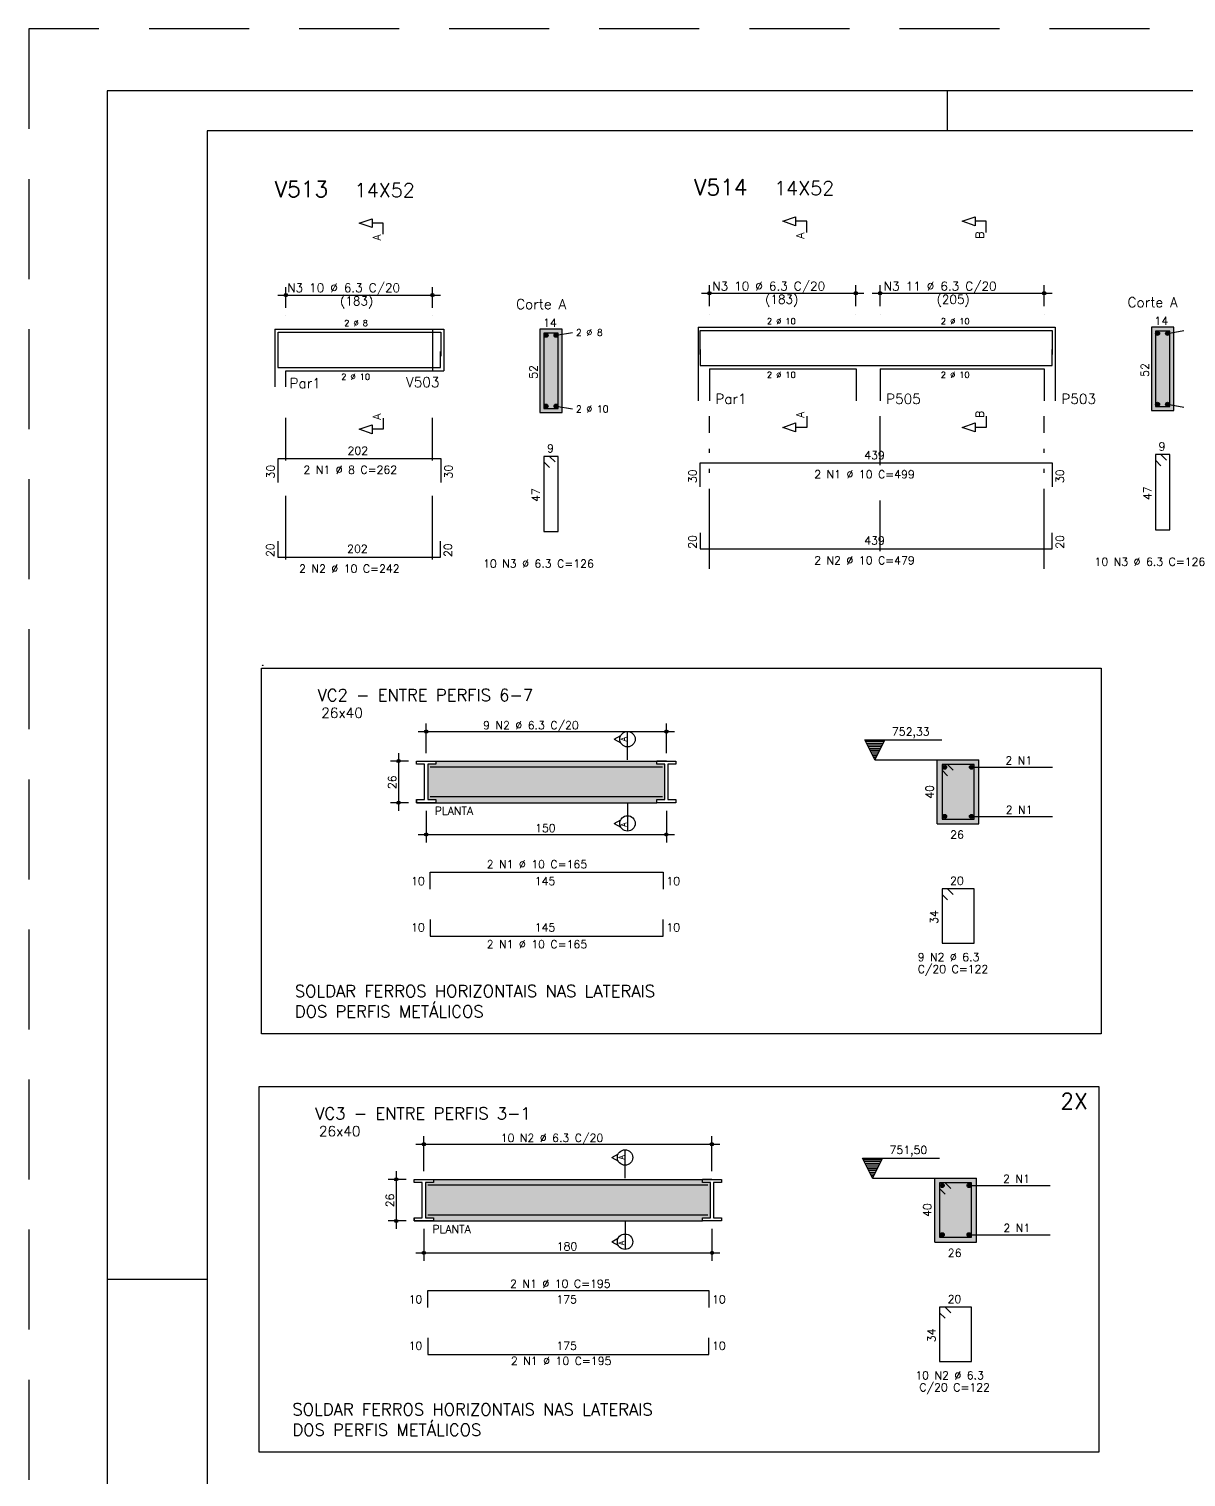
# Model space of a CAD drawing. Extents: x -1.9 to 86, y -1.2 to 61.3.
# Drawn here: x -1.95 to 26.96, y 25.12 to 61.31 of the extents above; entities that cross this region are included whole.
import ezdxf

# ---------------------------------------------------------------- set-up
doc = ezdxf.new("R2010")
doc.units = 0
doc.header["$MEASUREMENT"] = 0
doc.linetypes.add('ESTILO_TQS_0004', pattern=[3.3, 2, -0.4, 0.05, -0.4, 0.05, -0.4])
doc.linetypes.add('HIDDEN', pattern=[0.375, 0.25, -0.125])
doc.layers.get('0').update_dxf_attribs({"linetype": 'CONTINUOUS'})
doc.layers.get('Defpoints').update_dxf_attribs({"linetype": 'CONTINUOUS'})
for name, color, linetype in [('ARQ_FOLHA', 7, 'CONTINUOUS'), ('PENA_01', 1, 'CONTINUOUS'), ('PENA_02', 2, 'CONTINUOUS'), ('PENA_03', 3, 'CONTINUOUS'), ('PENA_04', 4, 'CONTINUOUS'), ('PENA_05', 5, 'CONTINUOUS'), ('PENA_06', 6, 'CONTINUOUS'), ('PENA_10', 253, 'CONTINUOUS')]:
    doc.layers.add(name, color=color, linetype=linetype)
doc.styles.get("Standard").update_dxf_attribs({"font": 'ROMANS.SHX'})

# ---------------------------------------------------------------- blocks, each defined once
blk = doc.blocks.new('FOLHA A1 - 841 X 594')
at = {"layer": 'ARQ_FOLHA', "color": 1}
for p, q in [((-631, 584), (-631, 594)), ((-816, 297), (-841, 297))]:
    blk.add_line(p, q, dxfattribs=at)
for points in [[(-841, 0), (0, 0), (0, 594), (-841, 594)], [(-816, 10), (-10, 10), (-10, 584), (-816, 584)]]:
    blk.add_lwpolyline(points, close=True, dxfattribs=at)
at = {"layer": 'Defpoints', "color": 8, "linetype": 'HIDDEN', "ltscale": 100}
blk.add_lwpolyline([(-860.5, 609.5), (-860.5, -15.5), (19.5, -15.5), (19.5, 609.5)], close=True, dxfattribs=at)
blk = doc.blocks.new('*U23')
blk.add_blockref('FOLHA A1 - 841 X 594', (0, 0))

msp = doc.modelspace()

# ---------------------------------------------------------------- linework, layer by layer
at = {"layer": 'PENA_01', "linetype": 'Continuous'}
for p, q in [((4.27, 54.656), (8.33, 54.656)), ((4.47, 54.336), (4.47, 54.856)), ((8.13, 54.336), (8.13, 54.856)), ((14.851, 54.703), (18.911, 54.703)), ((15.051, 54.383), (15.051, 54.903)), ((18.711, 54.383), (18.711, 54.903)), ((19.117, 54.703), (23.617, 54.703)), ((19.317, 54.383), (19.317, 54.903)), ((23.417, 54.383), (23.417, 54.903)), ((8.136, 53.806), (8.136, 52.766)), ((8.136, 53.806), (8.416, 53.806)), ((11.221, 53.651), (11.631, 53.721)), ((26.5, 53.698), (26.91, 53.768)), ((8.136, 52.766), (8.416, 52.766)), ((11.221, 51.881), (11.631, 51.811)), ((26.5, 51.928), (26.91, 51.858)), ((7.977, 43.213), (7.977, 43.948)), ((13.977, 43.213), (13.977, 43.948)), ((7.777, 43.748), (14.177, 43.748)), ((7.286, 43.213), (7.286, 41.773)), ((7.537, 43.013), (7.086, 43.013)), ((7.537, 41.973), (7.086, 41.973)), ((7.977, 41.773), (7.977, 40.978)), ((13.977, 41.773), (13.977, 40.978)), ((7.777, 41.178), (14.177, 41.178)), ((7.717, 33.437), (15.317, 33.437)), ((7.917, 32.762), (7.917, 33.637)), ((15.117, 32.762), (15.117, 33.637)), ((7.227, 32.762), (7.227, 31.322)), ((7.477, 32.562), (7.027, 32.562)), ((7.477, 31.522), (7.027, 31.522)), ((7.917, 31.322), (7.917, 30.526)), ((15.117, 31.322), (15.117, 30.526)), ((7.717, 30.726), (15.317, 30.726))]:
    msp.add_line(p, q, dxfattribs=at)
at = {"layer": 'PENA_01', "linetype": 'ESTILO_TQS_0004'}
for p, q in [((4.47, 50.523), (4.47, 51.586)), ((8.136, 50.523), (8.136, 51.586)), ((15.051, 47.813), (15.051, 51.633)), ((19.317, 50.41), (19.317, 51.633)), ((23.415, 47.813), (23.415, 51.633)), ((4.47, 48.053), (4.47, 49.639)), ((8.136, 48.053), (8.136, 49.639)), ((19.317, 48.26), (19.317, 49.526))]:
    msp.add_line(p, q, dxfattribs=at)
at = {"layer": 'PENA_02', "linetype": 'Continuous'}
for p, q in [((20.745, 41.445), (21.785, 41.445)), ((20.685, 30.993), (21.725, 30.993))]:
    msp.add_line(p, q, dxfattribs=at)
for centre, radius in [((4.47, 54.656), 0.0416), ((4.47, 54.656), 0.0208), ((8.13, 54.656), 0.0416), ((8.13, 54.656), 0.0208), ((15.051, 54.703), 0.0416), ((15.051, 54.703), 0.0208), ((18.711, 54.703), 0.0416), ((18.711, 54.703), 0.0208), ((19.317, 54.703), 0.0416), ((19.317, 54.703), 0.0208), ((23.417, 54.703), 0.0416), ((23.417, 54.703), 0.0208), ((7.977, 43.748), 0.0416), ((13.977, 43.748), 0.0416), ((7.977, 43.748), 0.0208), ((13.977, 43.748), 0.0208), ((7.286, 43.013), 0.04), ((7.286, 43.013), 0.02), ((7.286, 41.973), 0.04), ((7.286, 41.973), 0.02), ((7.977, 41.178), 0.04), ((7.977, 41.178), 0.02), ((13.977, 41.178), 0.04), ((13.977, 41.178), 0.02), ((7.917, 33.437), 0.0416), ((7.917, 33.437), 0.0208), ((15.117, 33.437), 0.0416), ((15.117, 33.437), 0.0208), ((7.227, 32.562), 0.04), ((7.227, 32.562), 0.02), ((7.227, 31.522), 0.04), ((7.227, 31.522), 0.02), ((7.917, 30.726), 0.04), ((15.117, 30.726), 0.04), ((7.917, 30.726), 0.02), ((15.117, 30.726), 0.02)]:
    msp.add_circle(centre, radius, dxfattribs=at)
at = {"layer": 'PENA_03', "linetype": 'Continuous'}
for p, q in [((4.47, 54.136), (4.47, 54.136)), ((8.13, 54.136), (8.13, 54.136)), ((15.051, 54.183), (15.051, 54.183)), ((18.711, 54.183), (18.711, 54.183)), ((19.317, 54.183), (19.317, 54.183)), ((23.417, 54.183), (23.417, 54.183)), ((4.19, 53.806), (4.19, 52.366)), ((4.19, 53.806), (4.19, 52.766)), ((4.19, 53.806), (4.19, 52.766)), ((4.19, 53.806), (4.47, 53.806)), ((4.47, 53.806), (8.136, 53.806)), ((8.136, 53.806), (8.136, 52.766)), ((8.136, 53.806), (8.136, 52.766)), ((8.136, 53.806), (8.416, 53.806)), ((8.416, 53.806), (8.416, 52.766)), ((8.416, 53.806), (8.416, 52.766)), ((11.376, 53.806), (10.816, 53.806)), ((10.816, 53.806), (10.816, 51.726)), ((11.376, 51.726), (11.376, 53.806)), ((14.771, 53.853), (14.771, 52.813)), ((14.771, 53.853), (15.051, 53.853)), ((15.051, 53.853), (18.717, 53.853)), ((18.717, 53.853), (19.317, 53.853)), ((19.317, 53.853), (23.415, 53.853)), ((23.415, 53.853), (23.695, 53.853)), ((23.695, 53.853), (23.695, 52.813)), ((26.655, 53.853), (26.095, 53.853)), ((26.095, 53.853), (26.095, 51.773)), ((26.655, 51.773), (26.655, 53.853)), ((4.47, 52.766), (8.136, 52.766)), ((4.47, 52.366), (4.47, 52.766)), ((8.136, 52.766), (8.416, 52.766)), ((14.771, 52.813), (14.771, 52.013)), ((15.051, 52.813), (18.717, 52.813)), ((15.051, 52.813), (15.051, 52.013)), ((18.717, 52.813), (18.717, 52.013)), ((19.317, 52.813), (23.415, 52.813)), ((19.317, 52.813), (19.317, 52.013)), ((23.415, 52.813), (23.415, 52.013)), ((23.695, 52.813), (23.695, 52.013)), ((26.095, 51.773), (26.655, 51.773)), ((10.816, 51.726), (11.376, 51.726)), ((18.937, 43.545), (20.857, 43.545)), ((19.187, 43.045), (18.937, 43.545)), ((19.415, 43.5), (18.96, 43.5)), ((19.393, 43.455), (18.982, 43.455)), ((19.187, 43.045), (19.437, 43.545)), ((19.371, 43.411), (19.004, 43.411)), ((19.348, 43.366), (19.027, 43.366)), ((19.326, 43.322), (19.049, 43.322)), ((19.304, 43.277), (19.071, 43.277)), ((19.281, 43.232), (19.094, 43.232)), ((19.259, 43.188), (19.116, 43.188)), ((19.237, 43.143), (19.138, 43.143)), ((19.215, 43.099), (19.16, 43.099)), ((7.737, 43.013), (13.737, 43.013)), ((7.737, 43.013), (7.737, 43.013)), ((7.977, 43.013), (7.977, 43.013)), ((13.977, 43.013), (13.737, 43.013)), ((13.977, 43.013), (13.977, 43.013)), ((19.187, 43.045), (21.785, 43.045)), ((20.745, 41.445), (20.745, 43.045)), ((21.576, 42.86), (23.627, 42.86)), ((21.785, 41.445), (21.785, 43.045)), ((7.737, 42.053), (7.737, 41.973)), ((7.737, 41.973), (13.737, 41.973)), ((7.737, 41.973), (7.737, 41.973)), ((7.977, 41.973), (7.977, 41.973)), ((8.217, 42.053), (8.217, 41.973)), ((14.217, 41.973), (13.737, 41.973)), ((13.977, 41.973), (13.977, 41.973)), ((14.217, 42.053), (14.217, 41.973)), ((21.576, 41.63), (23.627, 41.63)), ((18.878, 33.093), (20.798, 33.093)), ((19.128, 32.593), (18.878, 33.093)), ((19.356, 33.048), (18.9, 33.048)), ((19.334, 33.004), (18.923, 33.004)), ((19.311, 32.959), (18.945, 32.959)), ((19.128, 32.593), (19.378, 33.093)), ((19.289, 32.915), (18.967, 32.915)), ((19.267, 32.87), (18.99, 32.87)), ((19.244, 32.825), (19.012, 32.825)), ((19.222, 32.781), (19.034, 32.781)), ((19.2, 32.736), (19.056, 32.736)), ((19.177, 32.692), (19.079, 32.692)), ((19.155, 32.647), (19.101, 32.647)), ((19.128, 32.593), (21.725, 32.593)), ((20.685, 30.993), (20.685, 32.593)), ((21.725, 30.993), (21.725, 32.593)), ((7.677, 32.562), (14.877, 32.562)), ((7.677, 32.562), (7.677, 32.562)), ((7.917, 32.562), (7.917, 32.562)), ((15.117, 32.562), (14.877, 32.562)), ((15.117, 32.562), (15.117, 32.562)), ((21.517, 32.408), (23.567, 32.408)), ((7.677, 31.602), (7.677, 31.522)), ((7.677, 31.522), (14.877, 31.522)), ((7.677, 31.522), (7.677, 31.522)), ((7.917, 31.522), (7.917, 31.522)), ((8.157, 31.602), (8.157, 31.522)), ((15.357, 31.522), (14.877, 31.522)), ((15.117, 31.522), (15.117, 31.522)), ((15.357, 31.602), (15.357, 31.522)), ((21.517, 31.178), (23.567, 31.178))]:
    msp.add_line(p, q, dxfattribs=at)
for points in [[(6.903, 56.176), (6.903, 56.453), (6.626, 56.453), (6.626, 56.342), (6.303, 56.453), (6.626, 56.564), (6.626, 56.453)], [(17.484, 56.223), (17.484, 56.5), (17.207, 56.5), (17.207, 56.389), (16.884, 56.5), (17.207, 56.611), (17.207, 56.5)], [(21.966, 56.223), (21.966, 56.5), (21.689, 56.5), (21.689, 56.389), (21.366, 56.5), (21.689, 56.611), (21.689, 56.5)], [(6.903, 51.581), (6.903, 51.304), (6.626, 51.304), (6.626, 51.193), (6.303, 51.304), (6.626, 51.415), (6.626, 51.304)], [(17.484, 51.628), (17.484, 51.351), (17.207, 51.351), (17.207, 51.24), (16.884, 51.351), (17.207, 51.462), (17.207, 51.351)], [(21.966, 51.628), (21.966, 51.351), (21.689, 51.351), (21.689, 51.24), (21.366, 51.351), (21.689, 51.462), (21.689, 51.351)], [(3.861, 45.332), (24.843, 45.332), (24.843, 36.2), (3.861, 36.2), (3.861, 45.332)], [(19.437, 43.545), (19.187, 43.045), (18.937, 43.545), (19.437, 43.545)], [(7.737, 43.013), (8.217, 43.013), (8.217, 42.933), (8.017, 42.933), (8.017, 42.053), (8.217, 42.053), (8.217, 41.973), (7.737, 41.973), (7.737, 42.053), (7.937, 42.053), (7.937, 42.933), (7.737, 42.933), (7.737, 43.013)], [(13.737, 43.013), (14.217, 43.013), (14.217, 42.933), (14.017, 42.933), (14.017, 42.053), (14.217, 42.053), (14.217, 41.973), (13.737, 41.973), (13.737, 42.053), (13.937, 42.053), (13.937, 42.933), (13.737, 42.933), (13.737, 43.013)], [(3.802, 34.88), (24.783, 34.88), (24.783, 25.748), (3.802, 25.748), (3.802, 34.88)], [(19.378, 33.093), (19.128, 32.593), (18.878, 33.093), (19.378, 33.093)], [(7.677, 32.562), (8.157, 32.562), (8.157, 32.482), (7.957, 32.482), (7.957, 31.602), (8.157, 31.602), (8.157, 31.522), (7.677, 31.522), (7.677, 31.602), (7.877, 31.602), (7.877, 32.482), (7.677, 32.482), (7.677, 32.562)], [(14.877, 32.562), (15.357, 32.562), (15.357, 32.482), (15.157, 32.482), (15.157, 31.602), (15.357, 31.602), (15.357, 31.522), (14.877, 31.522), (14.877, 31.602), (15.077, 31.602), (15.077, 32.482), (14.877, 32.482), (14.877, 32.562)]]:
    msp.add_lwpolyline(points, dxfattribs=at)
for centre in [(10.971, 53.651), (11.221, 53.651), (26.25, 53.698), (26.5, 53.698), (10.971, 51.881), (11.221, 51.881), (26.25, 51.928), (26.5, 51.928), (20.93, 42.86), (21.6, 42.86), (20.93, 41.63), (21.6, 41.63), (20.87, 32.408), (21.54, 32.408), (20.87, 31.178), (21.54, 31.178)]:
    msp.add_circle(centre, 0.05, dxfattribs=at)
for points in [[(11.021, 53.651), (10.946, 53.694), (10.924, 53.668)], [(11.021, 53.651), (10.924, 53.668), (10.924, 53.634)], [(11.021, 53.651), (10.924, 53.634), (10.946, 53.608)], [(11.021, 53.651), (10.98, 53.7), (10.946, 53.694)], [(11.021, 53.651), (10.946, 53.608), (10.98, 53.602)], [(11.021, 53.651), (11.009, 53.683), (10.98, 53.7)], [(11.021, 53.651), (10.98, 53.602), (11.009, 53.619)], [(11.021, 53.651), (11.009, 53.619), (11.021, 53.651)], [(11.271, 53.651), (11.196, 53.694), (11.174, 53.668)], [(11.271, 53.651), (11.174, 53.668), (11.174, 53.634)], [(11.271, 53.651), (11.174, 53.634), (11.196, 53.608)], [(11.271, 53.651), (11.23, 53.7), (11.196, 53.694)], [(11.271, 53.651), (11.196, 53.608), (11.23, 53.602)], [(11.271, 53.651), (11.259, 53.683), (11.23, 53.7)], [(11.271, 53.651), (11.23, 53.602), (11.259, 53.619)], [(11.271, 53.651), (11.259, 53.619), (11.271, 53.651)], [(26.3, 53.698), (26.225, 53.741), (26.203, 53.715)], [(26.3, 53.698), (26.203, 53.715), (26.203, 53.681)], [(26.3, 53.698), (26.203, 53.681), (26.225, 53.655)], [(26.3, 53.698), (26.258, 53.747), (26.225, 53.741)], [(26.3, 53.698), (26.225, 53.655), (26.258, 53.649)], [(26.3, 53.698), (26.288, 53.73), (26.258, 53.747)], [(26.3, 53.698), (26.258, 53.649), (26.288, 53.666)], [(26.3, 53.698), (26.288, 53.666), (26.3, 53.698)], [(26.55, 53.698), (26.475, 53.741), (26.453, 53.715)], [(26.55, 53.698), (26.453, 53.715), (26.453, 53.681)], [(26.55, 53.698), (26.453, 53.681), (26.475, 53.655)], [(26.55, 53.698), (26.508, 53.747), (26.475, 53.741)], [(26.55, 53.698), (26.475, 53.655), (26.508, 53.649)], [(26.55, 53.698), (26.538, 53.73), (26.508, 53.747)], [(26.55, 53.698), (26.508, 53.649), (26.538, 53.666)], [(26.55, 53.698), (26.538, 53.666), (26.55, 53.698)], [(11.021, 51.881), (10.946, 51.924), (10.924, 51.898)], [(11.021, 51.881), (10.924, 51.898), (10.924, 51.864)], [(11.021, 51.881), (10.924, 51.864), (10.946, 51.838)], [(11.021, 51.881), (10.98, 51.93), (10.946, 51.924)], [(11.021, 51.881), (10.946, 51.838), (10.98, 51.832)], [(11.021, 51.881), (11.009, 51.913), (10.98, 51.93)], [(11.021, 51.881), (10.98, 51.832), (11.009, 51.849)], [(11.021, 51.881), (11.009, 51.849), (11.021, 51.881)], [(11.271, 51.881), (11.196, 51.924), (11.174, 51.898)], [(11.271, 51.881), (11.174, 51.898), (11.174, 51.864)], [(11.271, 51.881), (11.174, 51.864), (11.196, 51.838)], [(11.271, 51.881), (11.23, 51.93), (11.196, 51.924)], [(11.271, 51.881), (11.196, 51.838), (11.23, 51.832)], [(11.271, 51.881), (11.259, 51.913), (11.23, 51.93)], [(11.271, 51.881), (11.23, 51.832), (11.259, 51.849)], [(11.271, 51.881), (11.259, 51.849), (11.271, 51.881)], [(26.3, 51.928), (26.225, 51.971), (26.203, 51.945)], [(26.3, 51.928), (26.203, 51.945), (26.203, 51.911)], [(26.3, 51.928), (26.203, 51.911), (26.225, 51.885)], [(26.3, 51.928), (26.258, 51.977), (26.225, 51.971)], [(26.3, 51.928), (26.225, 51.885), (26.258, 51.879)], [(26.3, 51.928), (26.288, 51.96), (26.258, 51.977)], [(26.3, 51.928), (26.258, 51.879), (26.288, 51.896)], [(26.3, 51.928), (26.288, 51.896), (26.3, 51.928)], [(26.55, 51.928), (26.475, 51.971), (26.453, 51.945)], [(26.55, 51.928), (26.453, 51.945), (26.453, 51.911)], [(26.55, 51.928), (26.453, 51.911), (26.475, 51.885)], [(26.55, 51.928), (26.508, 51.977), (26.475, 51.971)], [(26.55, 51.928), (26.475, 51.885), (26.508, 51.879)], [(26.55, 51.928), (26.538, 51.96), (26.508, 51.977)], [(26.55, 51.928), (26.508, 51.879), (26.538, 51.896)], [(26.55, 51.928), (26.538, 51.896), (26.55, 51.928)], [(20.98, 42.86), (20.905, 42.903), (20.883, 42.877)], [(20.98, 42.86), (20.883, 42.877), (20.883, 42.842)], [(20.98, 42.86), (20.883, 42.842), (20.905, 42.816)], [(20.98, 42.86), (20.938, 42.909), (20.905, 42.903)], [(20.98, 42.86), (20.905, 42.816), (20.938, 42.81)], [(20.98, 42.86), (20.968, 42.892), (20.938, 42.909)], [(20.98, 42.86), (20.938, 42.81), (20.968, 42.827)], [(20.98, 42.86), (20.968, 42.827), (20.98, 42.86)], [(21.65, 42.86), (21.575, 42.903), (21.553, 42.877)], [(21.65, 42.86), (21.553, 42.877), (21.553, 42.842)], [(21.65, 42.86), (21.553, 42.842), (21.575, 42.816)], [(21.65, 42.86), (21.608, 42.909), (21.575, 42.903)], [(21.65, 42.86), (21.575, 42.816), (21.608, 42.81)], [(21.65, 42.86), (21.638, 42.892), (21.608, 42.909)], [(21.65, 42.86), (21.608, 42.81), (21.638, 42.827)], [(21.65, 42.86), (21.638, 42.827), (21.65, 42.86)], [(20.98, 41.63), (20.905, 41.673), (20.883, 41.647)], [(20.98, 41.63), (20.883, 41.647), (20.883, 41.612)], [(20.98, 41.63), (20.883, 41.612), (20.905, 41.586)], [(20.98, 41.63), (20.938, 41.679), (20.905, 41.673)], [(20.98, 41.63), (20.905, 41.586), (20.938, 41.58)], [(20.98, 41.63), (20.968, 41.662), (20.938, 41.679)], [(20.98, 41.63), (20.938, 41.58), (20.968, 41.597)], [(20.98, 41.63), (20.968, 41.597), (20.98, 41.63)], [(21.65, 41.63), (21.575, 41.673), (21.553, 41.647)], [(21.65, 41.63), (21.553, 41.647), (21.553, 41.612)], [(21.65, 41.63), (21.553, 41.612), (21.575, 41.586)], [(21.65, 41.63), (21.608, 41.679), (21.575, 41.673)], [(21.65, 41.63), (21.575, 41.586), (21.608, 41.58)], [(21.65, 41.63), (21.638, 41.662), (21.608, 41.679)], [(21.65, 41.63), (21.608, 41.58), (21.638, 41.597)], [(21.65, 41.63), (21.638, 41.597), (21.65, 41.63)], [(20.92, 32.408), (20.845, 32.451), (20.823, 32.425)], [(20.92, 32.408), (20.823, 32.425), (20.823, 32.391)], [(20.92, 32.408), (20.823, 32.391), (20.845, 32.365)], [(20.92, 32.408), (20.879, 32.457), (20.845, 32.451)], [(20.92, 32.408), (20.845, 32.365), (20.879, 32.359)], [(20.92, 32.408), (20.909, 32.44), (20.879, 32.457)], [(20.92, 32.408), (20.879, 32.359), (20.909, 32.376)], [(20.92, 32.408), (20.909, 32.376), (20.92, 32.408)], [(21.59, 32.408), (21.515, 32.451), (21.493, 32.425)], [(21.59, 32.408), (21.493, 32.425), (21.493, 32.391)], [(21.59, 32.408), (21.493, 32.391), (21.515, 32.365)], [(21.59, 32.408), (21.549, 32.457), (21.515, 32.451)], [(21.59, 32.408), (21.515, 32.365), (21.549, 32.359)], [(21.59, 32.408), (21.579, 32.44), (21.549, 32.457)], [(21.59, 32.408), (21.549, 32.359), (21.579, 32.376)], [(21.59, 32.408), (21.579, 32.376), (21.59, 32.408)], [(20.92, 31.178), (20.845, 31.221), (20.823, 31.195)], [(20.92, 31.178), (20.823, 31.195), (20.823, 31.161)], [(20.92, 31.178), (20.823, 31.161), (20.845, 31.135)], [(20.92, 31.178), (20.879, 31.227), (20.845, 31.221)], [(20.92, 31.178), (20.845, 31.135), (20.879, 31.129)], [(20.92, 31.178), (20.909, 31.21), (20.879, 31.227)], [(20.92, 31.178), (20.879, 31.129), (20.909, 31.146)], [(20.92, 31.178), (20.909, 31.146), (20.92, 31.178)], [(21.59, 31.178), (21.515, 31.221), (21.493, 31.195)], [(21.59, 31.178), (21.493, 31.195), (21.493, 31.161)], [(21.59, 31.178), (21.493, 31.161), (21.515, 31.135)], [(21.59, 31.178), (21.549, 31.227), (21.515, 31.221)], [(21.59, 31.178), (21.515, 31.135), (21.549, 31.129)], [(21.59, 31.178), (21.579, 31.21), (21.549, 31.227)], [(21.59, 31.178), (21.549, 31.129), (21.579, 31.146)], [(21.59, 31.178), (21.579, 31.146), (21.59, 31.178)]]:
    msp.add_solid(points, dxfattribs=at)
at = {"layer": 'PENA_04', "linetype": 'Continuous'}
for p, q in [((4.28, 53.126), (4.28, 53.726)), ((4.28, 53.726), (8.34, 53.726)), ((8.34, 53.726), (8.34, 53.126)), ((14.821, 53.173), (14.821, 53.773)), ((14.821, 53.773), (23.621, 53.773)), ((23.621, 53.773), (23.621, 53.173)), ((4.27, 53.246), (4.27, 52.846)), ((8.33, 52.846), (8.33, 53.246)), ((14.821, 53.293), (14.821, 52.893)), ((23.621, 52.893), (23.621, 53.293)), ((4.27, 52.846), (8.33, 52.846)), ((14.821, 52.893), (23.621, 52.893)), ((21.005, 42.925), (20.865, 42.925)), ((20.865, 42.925), (20.865, 41.565)), ((21.665, 42.925), (20.865, 42.925)), ((20.865, 42.925), (20.865, 42.785)), ((20.865, 42.785), (21.005, 42.645)), ((21.145, 42.785), (21.005, 42.925)), ((21.665, 41.565), (21.665, 42.925)), ((20.865, 41.565), (21.665, 41.565)), ((20.945, 32.473), (20.805, 32.473)), ((20.805, 32.473), (20.805, 31.113)), ((21.605, 32.473), (20.805, 32.473)), ((20.805, 32.473), (20.805, 32.333)), ((20.805, 32.333), (20.945, 32.193)), ((21.085, 32.333), (20.945, 32.473)), ((21.605, 31.113), (21.605, 32.473)), ((20.805, 31.113), (21.605, 31.113))]:
    msp.add_line(p, q, dxfattribs=at)
for points in [[(10.916, 53.706), (10.916, 51.826), (11.276, 51.826), (11.276, 53.706), (10.916, 53.706)], [(26.195, 53.753), (26.195, 51.873), (26.555, 51.873), (26.555, 53.753), (26.195, 53.753)]]:
    msp.add_lwpolyline(points, dxfattribs=at)
at = {"layer": 'PENA_05', "linetype": 'Continuous'}
for p, q in [((26.335, 50.673), (26.195, 50.673)), ((26.195, 50.673), (26.195, 48.793)), ((26.555, 50.673), (26.195, 50.673)), ((26.195, 50.673), (26.195, 50.533)), ((26.475, 50.533), (26.335, 50.673)), ((26.555, 48.793), (26.555, 50.673)), ((4.28, 49.976), (4.28, 50.576)), ((4.28, 50.576), (8.34, 50.576)), ((8.34, 50.576), (8.34, 49.976)), ((11.056, 50.626), (10.916, 50.626)), ((10.916, 50.626), (10.916, 48.746)), ((11.276, 50.626), (10.916, 50.626)), ((10.916, 50.626), (10.916, 50.486)), ((10.916, 50.486), (11.056, 50.346)), ((11.196, 50.486), (11.056, 50.626)), ((11.276, 48.746), (11.276, 50.626)), ((14.821, 49.863), (14.821, 50.463)), ((14.821, 50.463), (23.621, 50.463)), ((23.621, 50.463), (23.621, 49.863)), ((26.195, 50.533), (26.335, 50.393)), ((4.27, 48.506), (4.27, 48.106)), ((8.33, 48.106), (8.33, 48.506)), ((10.916, 48.746), (11.276, 48.746)), ((14.821, 48.713), (14.821, 48.313)), ((23.621, 48.313), (23.621, 48.713)), ((26.195, 48.793), (26.555, 48.793)), ((14.821, 48.313), (23.621, 48.313)), ((4.27, 48.106), (8.33, 48.106)), ((12.674, 43.56), (12.836, 43.653)), ((12.674, 43.56), (12.836, 43.466)), ((13.005, 43.041), (13.005, 43.752)), ((13.005, 41.973), (13.005, 41.262)), ((12.674, 41.455), (12.836, 41.548)), ((12.674, 41.455), (12.836, 41.361)), ((8.077, 39.815), (8.077, 40.235)), ((8.077, 40.235), (13.897, 40.235)), ((13.897, 40.235), (13.897, 39.815)), ((21.005, 39.822), (20.865, 39.822)), ((20.865, 39.822), (20.865, 38.462)), ((21.665, 39.822), (20.865, 39.822)), ((20.865, 39.822), (20.865, 39.682)), ((21.145, 39.682), (21.005, 39.822)), ((21.665, 38.462), (21.665, 39.822)), ((20.865, 39.682), (21.005, 39.542)), ((8.077, 39.055), (8.077, 38.635)), ((13.897, 38.635), (13.897, 39.055)), ((8.077, 38.635), (13.897, 38.635)), ((20.865, 38.462), (21.665, 38.462)), ((12.945, 32.589), (12.945, 33.301)), ((12.615, 33.108), (12.777, 33.201)), ((12.615, 33.108), (12.777, 33.014)), ((12.945, 31.522), (12.945, 30.81)), ((12.615, 31.003), (12.777, 31.097)), ((12.615, 31.003), (12.777, 30.91)), ((8.017, 29.363), (8.017, 29.783)), ((8.017, 29.783), (15.037, 29.783)), ((15.037, 29.783), (15.037, 29.363)), ((20.945, 29.37), (20.805, 29.37)), ((20.805, 29.37), (20.805, 28.01)), ((21.605, 29.37), (20.805, 29.37)), ((20.805, 29.37), (20.805, 29.23)), ((21.085, 29.23), (20.945, 29.37)), ((21.605, 28.01), (21.605, 29.37)), ((20.805, 29.23), (20.945, 29.09)), ((8.017, 28.603), (8.017, 28.183)), ((15.037, 28.183), (15.037, 28.603)), ((8.017, 28.183), (15.037, 28.183)), ((20.805, 28.01), (21.605, 28.01))]:
    msp.add_line(p, q, dxfattribs=at)
for points in [[(8.077, 42.873), (13.877, 42.873)], [(13.877, 42.118), (8.217, 42.118), (8.077, 42.118)], [(8.017, 32.422), (15.017, 32.422)], [(15.017, 31.667), (8.157, 31.667), (8.017, 31.667)]]:
    msp.add_lwpolyline(points, dxfattribs=at)
for centre in [(13.005, 43.56), (13.005, 41.455), (12.945, 33.108), (12.945, 31.003)]:
    msp.add_circle(centre, 0.193, dxfattribs=at)
at = {"layer": 'PENA_10', "linetype": 'Continuous'}
for points in [[(11.376, 51.726), (11.376, 53.806), (10.816, 53.806)], [(11.376, 51.726), (10.816, 53.806), (10.816, 51.726)], [(26.655, 51.773), (26.655, 53.853), (26.095, 53.853)], [(26.655, 51.773), (26.095, 53.853), (26.095, 51.773)], [(26.655, 51.773), (26.095, 51.773), (26.655, 51.773)], [(11.376, 51.726), (10.816, 51.726), (11.376, 51.726)], [(8.217, 42.053), (8.217, 42.933), (8.017, 42.933)], [(8.217, 42.053), (8.017, 42.933), (8.017, 42.053)], [(8.217, 42.053), (13.737, 42.933), (13.737, 43.013)], [(8.217, 42.053), (13.737, 43.013), (8.217, 43.013)], [(8.217, 42.053), (8.217, 43.013), (8.217, 42.933)], [(8.217, 42.053), (13.737, 41.973), (13.737, 42.933)], [(13.737, 42.053), (13.937, 42.053), (13.937, 42.933)], [(13.737, 42.053), (13.937, 42.933), (13.737, 42.933)], [(13.737, 42.053), (13.737, 42.933), (13.737, 41.973)], [(20.745, 41.445), (21.785, 41.445), (21.785, 43.045)], [(20.745, 41.445), (21.785, 43.045), (20.745, 43.045)], [(20.745, 41.445), (20.745, 43.045), (20.745, 41.445)], [(8.217, 42.053), (8.217, 41.973), (13.737, 41.973)], [(20.685, 30.993), (21.725, 30.993), (21.725, 32.593)], [(20.685, 30.993), (21.725, 32.593), (20.685, 32.593)], [(20.685, 30.993), (20.685, 32.593), (20.685, 30.993)], [(8.157, 31.602), (8.157, 32.482), (7.957, 32.482)], [(8.157, 31.602), (7.957, 32.482), (7.957, 31.602)], [(8.157, 31.602), (14.877, 32.482), (14.877, 32.562)], [(8.157, 31.602), (14.877, 32.562), (8.157, 32.562)], [(8.157, 31.602), (8.157, 32.562), (8.157, 32.482)], [(8.157, 31.602), (14.877, 31.522), (14.877, 32.482)], [(14.877, 31.602), (15.077, 31.602), (15.077, 32.482)], [(14.877, 31.602), (15.077, 32.482), (14.877, 32.482)], [(14.877, 31.602), (14.877, 32.482), (14.877, 31.522)], [(8.157, 31.602), (8.157, 31.522), (14.877, 31.522)]]:
    msp.add_solid(points, dxfattribs=at)

# ---------------------------------------------------------------- block references
at = {"xscale": 0.09999999999999938, "yscale": 0.09999999999999938, "zscale": 0.09999999999999938}
msp.add_blockref('*U23', (84.1, 0.356), dxfattribs=at)

# ---------------------------------------------------------------- texts
at = {"layer": 'PENA_01', "linetype": 'Continuous'}
for p in [(6.19, 57.106), (16.671, 57.153)]:
    msp.add_text('14X52', height=0.35, dxfattribs=at).set_placement(p)
at = {"layer": 'PENA_02', "linetype": 'Continuous'}
for s, height, p in [('Par1', 0.25, (4.56, 52.328)), ('V503', 0.25, (7.471, 52.355)), ('Par1', 0.25, (15.201, 51.938)), ('P505', 0.25, (19.467, 51.938)), ('P503', 0.25, (23.845, 51.938)), ('2X', 0.4, (23.82, 34.318))]:
    msp.add_text(s, height=height, dxfattribs=at).set_placement(p)
at = {"layer": 'PENA_03', "linetype": 'Continuous'}
for s, p in [('A', (6.843, 56.016)), ('A', (17.424, 56.063)), ('B', (21.906, 56.063)), ('52', (10.756, 52.566)), ('52', (26.035, 52.613)), ('B', (21.906, 51.588)), ('A', (6.843, 51.541)), ('A', (17.424, 51.588)), ('30', (4.188, 50.072)), ('30', (8.632, 50.072)), ('30', (14.731, 49.958)), ('30', (23.911, 49.958)), ('47', (10.816, 49.486)), ('47', (26.095, 49.533)), ('20', (14.731, 48.318)), ('20', (23.911, 48.318)), ('20', (4.18, 48.111)), ('20', (8.62, 48.111)), ('26', (7.226, 42.313)), ('40', (20.656, 42.072)), ('34', (20.765, 38.942)), ('26', (7.167, 31.862)), ('40', (20.597, 31.621)), ('34', (20.705, 28.49))]:
    msp.add_text(s, height=0.2, rotation=90, dxfattribs=at).set_placement(p)
for s, height, p in [('N3 10 %%c 6.3 C/20', 0.22, (15.125, 54.77)), ('N3 11 %%c 6.3 C/20', 0.22, (19.409, 54.769)), ('N3 10 %%c 6.3 C/20', 0.22, (4.504, 54.728)), ('(183)', 0.22, (5.824, 54.398)), ('(183)', 0.22, (16.445, 54.44)), ('(205)', 0.22, (20.729, 54.439)), ('Corte A', 0.25, (10.221, 54.306)), ('Corte A', 0.25, (25.5, 54.353)), ('2 %%c 8', 0.15, (5.928, 53.881)), ('14', 0.2, (10.896, 53.866)), ('2 %%c 10', 0.15, (16.489, 53.928)), ('2 %%c 10', 0.15, (20.836, 53.928)), ('14', 0.2, (26.175, 53.913)), ('2 %%c 8', 0.17, (11.716, 53.636)), ('2 %%c 10', 0.15, (5.853, 52.541)), ('2 %%c 10', 0.15, (16.489, 52.588)), ('2 %%c 10', 0.15, (20.836, 52.588)), ('2 %%c 10', 0.17, (11.716, 51.726)), ('202', 0.2, (6.01, 50.668)), ('9', 0.2, (10.996, 50.726)), ('439', 0.2, (18.921, 50.553)), ('9', 0.2, (26.275, 50.773)), ('2 N1 %%c 8 C=262', 0.2, (4.91, 50.191)), ('2 N1 %%c 10 C=499', 0.2, (17.672, 50.078)), ('439', 0.2, (18.921, 48.423)), ('202', 0.2, (6, 48.216)), ('2 N2 %%c 10 C=479', 0.2, (17.671, 47.928)), ('2 N2 %%c 10 C=242', 0.2, (4.8, 47.721)), ('10 N3 %%c 6.3 C=126', 0.2, (9.396, 47.846)), ('10 N3 %%c 6.3 C=126', 0.2, (24.675, 47.893)), ('9 N2 %%c 6.3 C/20', 0.2, (9.397, 43.808)), ('2 N1', 0.2, (22.45, 42.929)), ('PLANTA', 0.2, (8.189, 41.67)), ('2 N1', 0.2, (22.457, 41.698)), ('150', 0.2, (10.697, 41.238)), ('26', 0.2, (21.069, 41.075)), ('2 N1 %%c 10 C=165', 0.2, (9.487, 40.335)), ('10', 0.2, (7.597, 39.915)), ('145', 0.2, (10.687, 39.915)), ('10', 0.2, (13.977, 39.915)), ('20', 0.2, (21.065, 39.922)), ('10', 0.2, (7.597, 38.755)), ('145', 0.2, (10.687, 38.755)), ('10', 0.2, (13.977, 38.755)), ('2 N1 %%c 10 C=165', 0.2, (9.487, 38.335)), ('9 N2 %%c 6.3', 0.2, (20.256, 38.015)), ('C/20 C=122', 0.2, (20.256, 37.715)), ('10 N2 %%c 6.3 C/20', 0.2, (9.837, 33.497)), ('2 N1', 0.2, (22.391, 32.478)), ('PLANTA', 0.2, (8.13, 31.219)), ('2 N1', 0.2, (22.398, 31.247)), ('180', 0.2, (11.237, 30.786)), ('26', 0.2, (21.009, 30.623)), ('2 N1 %%c 10 C=195', 0.2, (10.073, 29.855)), ('20', 0.2, (21.005, 29.47)), ('10', 0.2, (7.537, 29.463)), ('175', 0.2, (11.227, 29.463)), ('10', 0.2, (15.117, 29.463)), ('10', 0.2, (7.537, 28.303)), ('175', 0.2, (11.227, 28.303)), ('10', 0.2, (15.117, 28.303)), ('2 N1 %%c 10 C=195', 0.2, (10.092, 27.925)), ('10 N2 %%c 6.3', 0.2, (20.197, 27.564)), ('C/20 C=122', 0.2, (20.297, 27.264))]:
    msp.add_text(s, height=height, dxfattribs=at).set_placement(p)
at = {"layer": 'PENA_04', "linetype": 'Continuous'}
for s, height, p in [('26x40', 0.25, (5.354, 44.093)), ('752,33', 0.2, (19.613, 43.648)), ('26x40', 0.25, (5.295, 33.641)), ('751,50', 0.2, (19.554, 33.196))]:
    msp.add_text(s, height=height, dxfattribs=at).set_placement(p)
at = {"layer": 'PENA_05', "linetype": 'Continuous'}
for s, p in [('VC2 - ENTRE PERFIS 6-7', (5.26, 44.512)), ('SOLDAR FERROS HORIZONTAIS NAS LATERAIS ', (4.693, 37.116)), ('DOS PERFIS METÁLICOS', (4.693, 36.606)), ('VC3 - ENTRE PERFIS 3-1', (5.201, 34.061)), ('SOLDAR FERROS HORIZONTAIS NAS LATERAIS ', (4.633, 26.664)), ('DOS PERFIS METÁLICOS', (4.633, 26.154))]:
    msp.add_text(s, height=0.3, dxfattribs=at).set_placement(p)
for p in [(12.979, 43.507), (12.979, 41.369), (12.919, 33.056), (12.919, 30.917)]:
    msp.add_text('A', height=0.138, rotation=90, dxfattribs=at).set_placement(p)
at = {"layer": 'PENA_06', "linetype": 'Continuous'}
for s, height, p in [('V514', 0.4, (14.671, 57.153)), ('V513', 0.4, (4.19, 57.106)), ('VC2', 0.01, (3.878, 45.398))]:
    msp.add_text(s, height=height, dxfattribs=at).set_placement(p)

doc.saveas('drawing.dxf')
